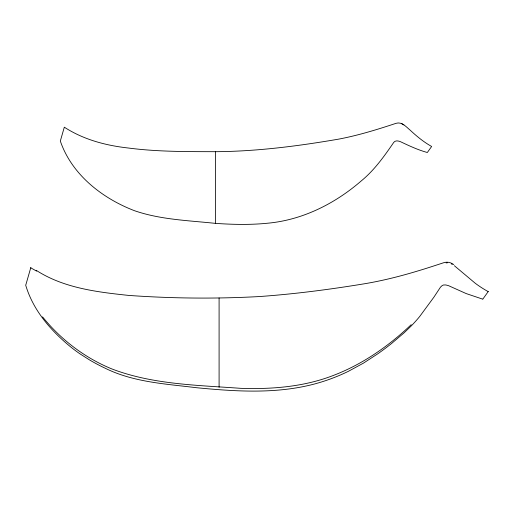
<?xml version="1.0" encoding="UTF-8"?>
<svg xmlns="http://www.w3.org/2000/svg" width="514" height="514" viewBox="0 0 514 514"><rect width="100%" height="100%" fill="white"/><g stroke="black" fill="none" stroke-linecap="round" stroke-linejoin="round"><path stroke-width="0.77" d="M25.88 284.717L30.846 267.447M482.929 298.975L488.3 291.464M411.213 324.655C388.642 346.211 362.37 364.394 333.104 375.548C303.761 386.869 271.919 389.374 240.732 388.333C197.485 385.172 152.613 384.575 111.673 368.859C84.662 357.783 60.851 339.581 42.559 316.875M446.133 262.892L447.366 262.847M215.475 151.694C256.801 151.424 297.934 146.117 338.604 139.14C358.149 135.452 377.186 129.567 396.037 123.328C401.845 121.471 406.272 126.964 410.211 130.215C416.783 136.332 423.761 142.095 431.638 146.471L427.327 152.504C417.972 149.947 409.208 145.809 400.47 141.691C398.324 140.836 395.452 140.226 393.795 142.327C384.26 156.224 374.385 170.205 361.214 180.954C334.974 203.685 302.483 220.05 267.601 223.217C250.279 224.971 232.816 224.567 215.475 223.372C188.432 220.493 160.599 219.69 134.662 210.766C102.363 198.43 71.812 174.709 60.324 141.054L64.314 127.183C83.557 139.647 105.826 145.533 128.423 148.026C157.265 151.797 186.441 151.624 215.475 151.694L215.475 223.372M36.192 270.319C63.717 288.065 96.85 292.036 128.686 295.415C172.119 298.505 215.79 298.936 259.274 296.559C294.978 294.04 330.515 289.376 365.82 283.548C383.534 280.496 400.984 276.063 418.184 270.852C426.826 268.276 435.39 265.436 443.967 262.635C447.386 261.575 450.939 262.474 453.746 264.588M482.768 299.167L466.204 293.584L448.587 285.688L445.844 284.962L443.569 284.981L442.252 285.501L440.498 287.133L433.835 297.259L419.694 316.495A144.273 144.273 0 0 1 411.155 326.024L403.998 332.911L391.52 343.525A281.466 281.466 0 0 1 377.777 353.812L363.488 363.115L348.447 371.288A190.27 190.27 0 0 1 332.205 378.298A187.681 187.681 0 0 1 314.42 384.016C275.96 394.18 235.637 391.495 196.483 387.717C165.694 383.887 133.64 382.287 105.325 368.294A190.052 190.052 0 0 1 89.526 359.922L80.062 353.902A146.593 146.593 0 0 1 68.009 344.708C49.183 328.799 32.825 309.216 25.7 285.186M451.311 263.855L452.288 264.395M30.737 267.82L36.622 271.109M401.44 123.514L403.888 124.896M488.184 291.624L484.554 289.523A111.647 111.647 0 0 1 475.277 283.285L454.337 265.699M219.092 297.966L219.092 387.248"/></g></svg>
